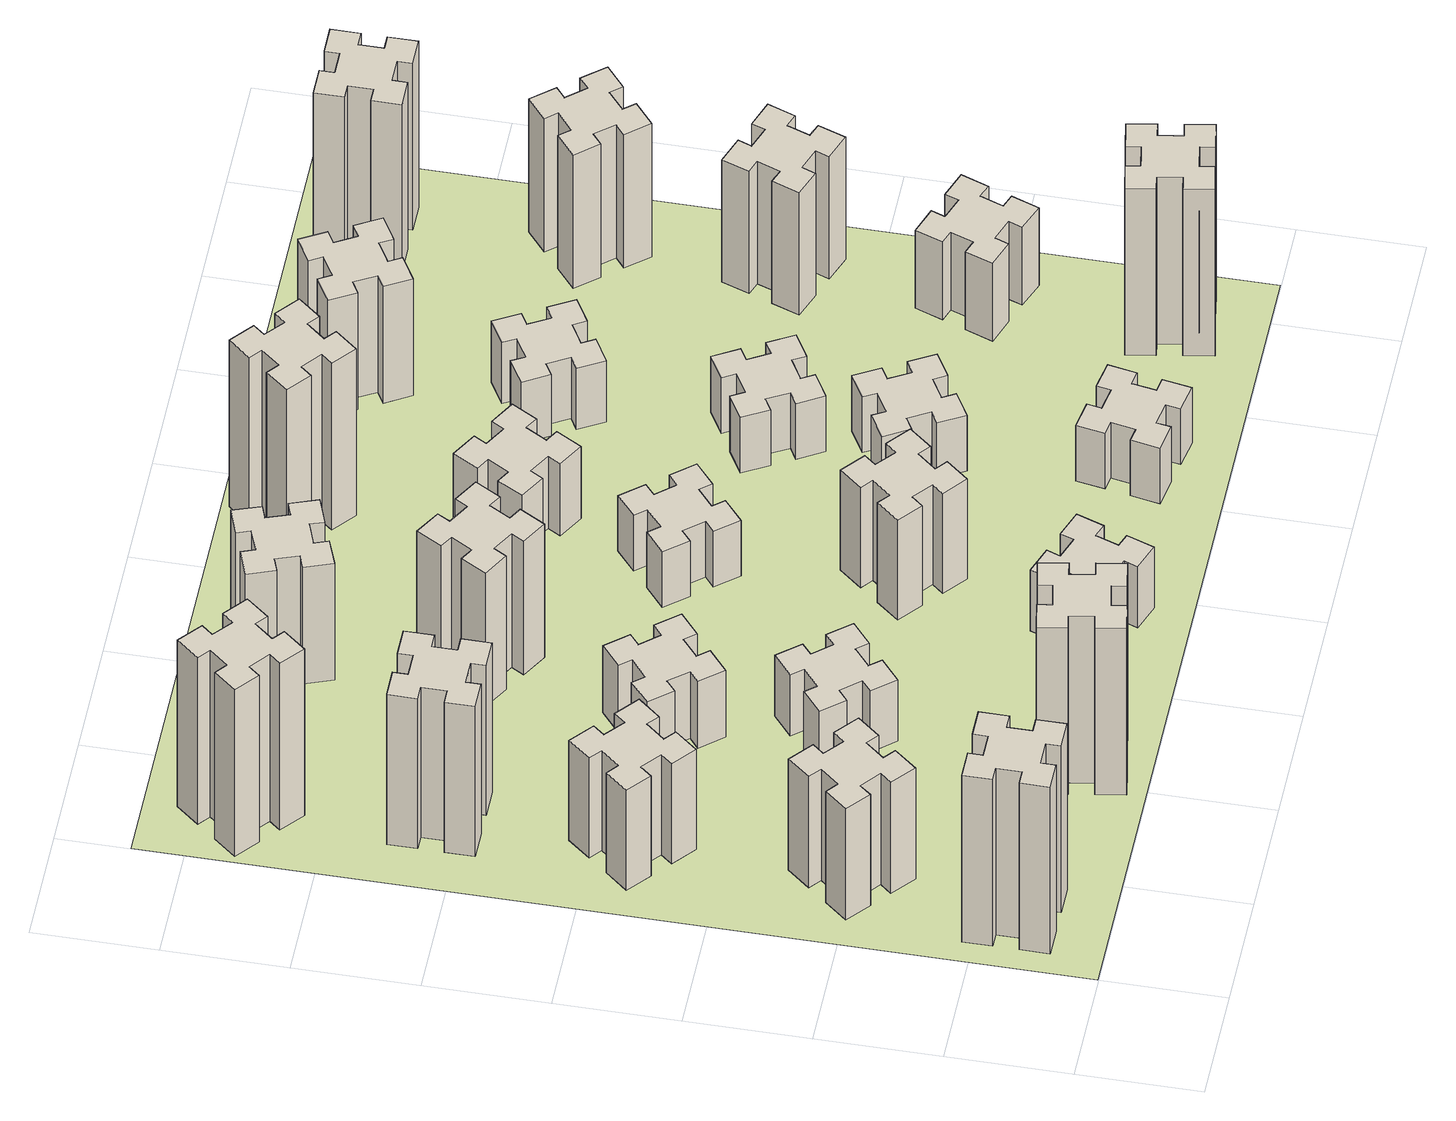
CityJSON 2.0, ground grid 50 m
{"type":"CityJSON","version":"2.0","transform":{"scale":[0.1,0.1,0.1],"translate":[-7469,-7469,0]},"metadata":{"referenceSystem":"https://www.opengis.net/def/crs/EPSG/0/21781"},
"CityObjects":{
"building1":{"type":"Building","attributes":{"class":"1000","function":"1000","usage":"1000","yearOfConstruction":2016,"roofType":"1000","measuredHeight":90,"storeysAboveGround":30,"storeysBelowGround":0},"geometry":[{"type":"Solid","lod":"1","boundaries":[[[[0,1,2,3,4,5,6,7,8,9,10,11,12,13,14,15,16,17,18,19]],[[17,16,20,21]],[[16,15,22,20]],[[15,14,23,22]],[[14,13,24,23]],[[13,12,25,24]],[[12,11,26,25]],[[11,10,27,26]],[[10,9,28,27]],[[9,8,29,28]],[[8,7,30,29]],[[7,6,31,30]],[[6,5,32,31]],[[5,4,33,32]],[[4,3,34,33]],[[3,2,35,34]],[[2,1,36,35]],[[1,0,37,36]],[[0,19,38,37]],[[19,18,39,38]],[[18,17,21,39]],[[24,25,26,27,28,29,30,31,32,33,34,35,36,37,38,39,21,20,22,23]]]]}]},
"building2":{"type":"Building","attributes":{"class":"1000","function":"1000","usage":"1000","yearOfConstruction":2016,"roofType":"1000","measuredHeight":60,"storeysAboveGround":30,"storeysBelowGround":0},"geometry":[{"type":"Solid","lod":"1","boundaries":[[[[40,41,42,43,44,45,46,47,48,49,50,51,52,53,54,55,56,57,58,59]],[[57,56,60,61]],[[56,55,62,60]],[[55,54,63,62]],[[54,53,64,63]],[[53,52,65,64]],[[52,51,66,65]],[[51,50,67,66]],[[50,49,68,67]],[[49,48,69,68]],[[48,47,70,69]],[[47,46,71,70]],[[46,45,72,71]],[[45,44,73,72]],[[44,43,74,73]],[[43,42,75,74]],[[42,41,76,75]],[[41,40,77,76]],[[40,59,78,77]],[[59,58,79,78]],[[58,57,61,79]],[[64,65,66,67,68,69,70,71,72,73,74,75,76,77,78,79,61,60,62,63]]]]}]},
"building3":{"type":"Building","attributes":{"class":"1000","function":"1000","usage":"1000","yearOfConstruction":2016,"roofType":"1000","measuredHeight":54,"storeysAboveGround":30,"storeysBelowGround":0},"geometry":[{"type":"Solid","lod":"1","boundaries":[[[[80,81,82,83,84,85,86,87,88,89,90,91,92,93,94,95,96,97,98,99]],[[97,96,100,101]],[[96,95,102,100]],[[95,94,103,102]],[[94,93,104,103]],[[93,92,105,104]],[[92,91,106,105]],[[91,90,107,106]],[[90,89,108,107]],[[89,88,109,108]],[[88,87,110,109]],[[87,86,111,110]],[[86,85,112,111]],[[85,84,113,112]],[[84,83,114,113]],[[83,82,115,114]],[[82,81,116,115]],[[81,80,117,116]],[[80,99,118,117]],[[99,98,119,118]],[[98,97,101,119]],[[104,105,106,107,108,109,110,111,112,113,114,115,116,117,118,119,101,100,102,103]]]]}]},
"building4":{"type":"Building","attributes":{"class":"1000","function":"1000","usage":"1000","yearOfConstruction":2016,"roofType":"1000","measuredHeight":81,"storeysAboveGround":30,"storeysBelowGround":0},"geometry":[{"type":"Solid","lod":"1","boundaries":[[[[120,121,122,123,124,125,126,127,128,129,130,131,132,133,134,135,136,137,138,139]],[[137,136,140,141]],[[136,135,142,140]],[[135,134,143,142]],[[134,133,144,143]],[[133,132,145,144]],[[132,131,146,145]],[[131,130,147,146]],[[130,129,148,147]],[[129,128,149,148]],[[128,127,150,149]],[[127,126,151,150]],[[126,125,152,151]],[[125,124,153,152]],[[124,123,154,153]],[[123,122,155,154]],[[122,121,156,155]],[[121,120,157,156]],[[120,139,158,157]],[[139,138,159,158]],[[138,137,141,159]],[[144,145,146,147,148,149,150,151,152,153,154,155,156,157,158,159,141,140,142,143]]]]}]},
"building5":{"type":"Building","attributes":{"class":"1000","function":"1000","usage":"1000","yearOfConstruction":2016,"roofType":"1000","measuredHeight":90,"storeysAboveGround":30,"storeysBelowGround":0},"geometry":[{"type":"Solid","lod":"1","boundaries":[[[[160,161,162,163,164,165,166,167,168,169,170,171,172,173,174,175,176,177,178,179]],[[177,176,180,181]],[[176,175,182,180]],[[175,174,183,182]],[[174,173,184,183]],[[173,172,185,184]],[[172,171,186,185]],[[171,170,187,186]],[[170,169,188,187]],[[169,168,189,188]],[[168,167,190,189]],[[167,166,191,190]],[[166,165,192,191]],[[165,164,193,192]],[[164,163,194,193]],[[163,162,195,194]],[[162,161,196,195]],[[161,160,197,196]],[[160,179,198,197]],[[179,178,199,198]],[[178,177,181,199]],[[184,185,186,187,188,189,190,191,192,193,194,195,196,197,198,199,181,180,182,183]]]]}]},
"building6":{"type":"Building","attributes":{"class":"1000","function":"1000","usage":"1000","yearOfConstruction":2016,"roofType":"1000","measuredHeight":90,"storeysAboveGround":30,"storeysBelowGround":0},"geometry":[{"type":"Solid","lod":"1","boundaries":[[[[200,201,202,203,204,205,206,207,208,209,210,211,212,213,214,215,216,217,218,219]],[[217,216,220,221]],[[216,215,222,220]],[[215,214,223,222]],[[214,213,224,223]],[[213,212,225,224]],[[212,211,226,225]],[[211,210,227,226]],[[210,209,228,227]],[[209,208,229,228]],[[208,207,230,229]],[[207,206,231,230]],[[206,205,232,231]],[[205,204,233,232]],[[204,203,234,233]],[[203,202,235,234]],[[202,201,236,235]],[[201,200,237,236]],[[200,219,238,237]],[[219,218,239,238]],[[218,217,221,239]],[[224,225,226,227,228,229,230,231,232,233,234,235,236,237,238,239,221,220,222,223]]]]}]},
"building7":{"type":"Building","attributes":{"class":"1000","function":"1000","usage":"1000","yearOfConstruction":2016,"roofType":"1000","measuredHeight":33,"storeysAboveGround":30,"storeysBelowGround":0},"geometry":[{"type":"Solid","lod":"1","boundaries":[[[[240,241,242,243,244,245,246,247,248,249,250,251,252,253,254,255,256,257,258,259]],[[257,256,260,261]],[[256,255,262,260]],[[255,254,263,262]],[[254,253,264,263]],[[253,252,265,264]],[[252,251,266,265]],[[251,250,267,266]],[[250,249,268,267]],[[249,248,269,268]],[[248,247,270,269]],[[247,246,271,270]],[[246,245,272,271]],[[245,244,273,272]],[[244,243,274,273]],[[243,242,275,274]],[[242,241,276,275]],[[241,240,277,276]],[[240,259,278,277]],[[259,258,279,278]],[[258,257,261,279]],[[264,265,266,267,268,269,270,271,272,273,274,275,276,277,278,279,261,260,262,263]]]]}]},
"building8":{"type":"Building","attributes":{"class":"1000","function":"1000","usage":"1000","yearOfConstruction":2016,"roofType":"1000","measuredHeight":36,"storeysAboveGround":30,"storeysBelowGround":0},"geometry":[{"type":"Solid","lod":"1","boundaries":[[[[280,281,282,283,284,285,286,287,288,289,290,291,292,293,294,295,296,297,298,299]],[[297,296,300,301]],[[296,295,302,300]],[[295,294,303,302]],[[294,293,304,303]],[[293,292,305,304]],[[292,291,306,305]],[[291,290,307,306]],[[290,289,308,307]],[[289,288,309,308]],[[288,287,310,309]],[[287,286,311,310]],[[286,285,312,311]],[[285,284,313,312]],[[284,283,314,313]],[[283,282,315,314]],[[282,281,316,315]],[[281,280,317,316]],[[280,299,318,317]],[[299,298,319,318]],[[298,297,301,319]],[[304,305,306,307,308,309,310,311,312,313,314,315,316,317,318,319,301,300,302,303]]]]}]},
"building9":{"type":"Building","attributes":{"class":"1000","function":"1000","usage":"1000","yearOfConstruction":2016,"roofType":"1000","measuredHeight":33,"storeysAboveGround":30,"storeysBelowGround":0},"geometry":[{"type":"Solid","lod":"1","boundaries":[[[[320,321,322,323,324,325,326,327,328,329,330,331,332,333,334,335,336,337,338,339]],[[337,336,340,341]],[[336,335,342,340]],[[335,334,343,342]],[[334,333,344,343]],[[333,332,345,344]],[[332,331,346,345]],[[331,330,347,346]],[[330,329,348,347]],[[329,328,349,348]],[[328,327,350,349]],[[327,326,351,350]],[[326,325,352,351]],[[325,324,353,352]],[[324,323,354,353]],[[323,322,355,354]],[[322,321,356,355]],[[321,320,357,356]],[[320,339,358,357]],[[339,338,359,358]],[[338,337,341,359]],[[344,345,346,347,348,349,350,351,352,353,354,355,356,357,358,359,341,340,342,343]]]]}]},
"building10":{"type":"Building","attributes":{"class":"1000","function":"1000","usage":"1000","yearOfConstruction":2016,"roofType":"1000","measuredHeight":72,"storeysAboveGround":30,"storeysBelowGround":0},"geometry":[{"type":"Solid","lod":"1","boundaries":[[[[360,361,362,363,364,365,366,367,368,369,370,371,372,373,374,375,376,377,378,379]],[[377,376,380,381]],[[376,375,382,380]],[[375,374,383,382]],[[374,373,384,383]],[[373,372,385,384]],[[372,371,386,385]],[[371,370,387,386]],[[370,369,388,387]],[[369,368,389,388]],[[368,367,390,389]],[[367,366,391,390]],[[366,365,392,391]],[[365,364,393,392]],[[364,363,394,393]],[[363,362,395,394]],[[362,361,396,395]],[[361,360,397,396]],[[360,379,398,397]],[[379,378,399,398]],[[378,377,381,399]],[[384,385,386,387,388,389,390,391,392,393,394,395,396,397,398,399,381,380,382,383]]]]}]},
"building11":{"type":"Building","attributes":{"class":"1000","function":"1000","usage":"1000","yearOfConstruction":2016,"roofType":"1000","measuredHeight":63,"storeysAboveGround":30,"storeysBelowGround":0},"geometry":[{"type":"Solid","lod":"1","boundaries":[[[[400,401,402,403,404,405,406,407,408,409,410,411,412,413,414,415,416,417,418,419]],[[417,416,420,421]],[[416,415,422,420]],[[415,414,423,422]],[[414,413,424,423]],[[413,412,425,424]],[[412,411,426,425]],[[411,410,427,426]],[[410,409,428,427]],[[409,408,429,428]],[[408,407,430,429]],[[407,406,431,430]],[[406,405,432,431]],[[405,404,433,432]],[[404,403,434,433]],[[403,402,435,434]],[[402,401,436,435]],[[401,400,437,436]],[[400,419,438,437]],[[419,418,439,438]],[[418,417,421,439]],[[424,425,426,427,428,429,430,431,432,433,434,435,436,437,438,439,421,420,422,423]]]]}]},
"building12":{"type":"Building","attributes":{"class":"1000","function":"1000","usage":"1000","yearOfConstruction":2016,"roofType":"1000","measuredHeight":54,"storeysAboveGround":30,"storeysBelowGround":0},"geometry":[{"type":"Solid","lod":"1","boundaries":[[[[440,441,442,443,444,445,446,447,448,449,450,451,452,453,454,455,456,457,458,459]],[[457,456,460,461]],[[456,455,462,460]],[[455,454,463,462]],[[454,453,464,463]],[[453,452,465,464]],[[452,451,466,465]],[[451,450,467,466]],[[450,449,468,467]],[[449,448,469,468]],[[448,447,470,469]],[[447,446,471,470]],[[446,445,472,471]],[[445,444,473,472]],[[444,443,474,473]],[[443,442,475,474]],[[442,441,476,475]],[[441,440,477,476]],[[440,459,478,477]],[[459,458,479,478]],[[458,457,461,479]],[[464,465,466,467,468,469,470,471,472,473,474,475,476,477,478,479,461,460,462,463]]]]}]},
"building13":{"type":"Building","attributes":{"class":"1000","function":"1000","usage":"1000","yearOfConstruction":2016,"roofType":"1000","measuredHeight":30,"storeysAboveGround":30,"storeysBelowGround":0},"geometry":[{"type":"Solid","lod":"1","boundaries":[[[[480,481,482,483,484,485,486,487,488,489,490,491,492,493,494,495,496,497,498,499]],[[497,496,500,501]],[[496,495,502,500]],[[495,494,503,502]],[[494,493,504,503]],[[493,492,505,504]],[[492,491,506,505]],[[491,490,507,506]],[[490,489,508,507]],[[489,488,509,508]],[[488,487,510,509]],[[487,486,511,510]],[[486,485,512,511]],[[485,484,513,512]],[[484,483,514,513]],[[483,482,515,514]],[[482,481,516,515]],[[481,480,517,516]],[[480,499,518,517]],[[499,498,519,518]],[[498,497,501,519]],[[504,505,506,507,508,509,510,511,512,513,514,515,516,517,518,519,501,500,502,503]]]]}]},
"building14":{"type":"Building","attributes":{"class":"1000","function":"1000","usage":"1000","yearOfConstruction":2016,"roofType":"1000","measuredHeight":39,"storeysAboveGround":30,"storeysBelowGround":0},"geometry":[{"type":"Solid","lod":"1","boundaries":[[[[520,521,522,523,524,525,526,527,528,529,530,531,532,533,534,535,536,537,538,539]],[[537,536,540,541]],[[536,535,542,540]],[[535,534,543,542]],[[534,533,544,543]],[[533,532,545,544]],[[532,531,546,545]],[[531,530,547,546]],[[530,529,548,547]],[[529,528,549,548]],[[528,527,550,549]],[[527,526,551,550]],[[526,525,552,551]],[[525,524,553,552]],[[524,523,554,553]],[[523,522,555,554]],[[522,521,556,555]],[[521,520,557,556]],[[520,539,558,557]],[[539,538,559,558]],[[538,537,541,559]],[[544,545,546,547,548,549,550,551,552,553,554,555,556,557,558,559,541,540,542,543]]]]}]},
"building15":{"type":"Building","attributes":{"class":"1000","function":"1000","usage":"1000","yearOfConstruction":2016,"roofType":"1000","measuredHeight":30,"storeysAboveGround":30,"storeysBelowGround":0},"geometry":[{"type":"Solid","lod":"1","boundaries":[[[[560,561,562,563,564,565,566,567,568,569,570,571,572,573,574,575,576,577,578,579]],[[577,576,580,581]],[[576,575,582,580]],[[575,574,583,582]],[[574,573,584,583]],[[573,572,585,584]],[[572,571,586,585]],[[571,570,587,586]],[[570,569,588,587]],[[569,568,589,588]],[[568,567,590,589]],[[567,566,591,590]],[[566,565,592,591]],[[565,564,593,592]],[[564,563,594,593]],[[563,562,595,594]],[[562,561,596,595]],[[561,560,597,596]],[[560,579,598,597]],[[579,578,599,598]],[[578,577,581,599]],[[584,585,586,587,588,589,590,591,592,593,594,595,596,597,598,599,581,580,582,583]]]]}]},
"building16":{"type":"Building","attributes":{"class":"1000","function":"1000","usage":"1000","yearOfConstruction":2016,"roofType":"1000","measuredHeight":90,"storeysAboveGround":30,"storeysBelowGround":0},"geometry":[{"type":"Solid","lod":"1","boundaries":[[[[600,601,602,603,604,605,606,607,608,609,610,611,612,613,614,615,616,617,618,619]],[[617,616,620,621]],[[616,615,622,620]],[[615,614,623,622]],[[614,613,624,623]],[[613,612,625,624]],[[612,611,626,625]],[[611,610,627,626]],[[610,609,628,627]],[[609,608,629,628]],[[608,607,630,629]],[[607,606,631,630]],[[606,605,632,631]],[[605,604,633,632]],[[604,603,634,633]],[[603,602,635,634]],[[602,601,636,635]],[[601,600,637,636]],[[600,619,638,637]],[[619,618,639,638]],[[618,617,621,639]],[[624,625,626,627,628,629,630,631,632,633,634,635,636,637,638,639,621,620,622,623]]]]}]},
"building17":{"type":"Building","attributes":{"class":"1000","function":"1000","usage":"1000","yearOfConstruction":2016,"roofType":"1000","measuredHeight":30,"storeysAboveGround":30,"storeysBelowGround":0},"geometry":[{"type":"Solid","lod":"1","boundaries":[[[[640,641,642,643,644,645,646,647,648,649,650,651,652,653,654,655,656,657,658,659]],[[657,656,660,661]],[[656,655,662,660]],[[655,654,663,662]],[[654,653,664,663]],[[653,652,665,664]],[[652,651,666,665]],[[651,650,667,666]],[[650,649,668,667]],[[649,648,669,668]],[[648,647,670,669]],[[647,646,671,670]],[[646,645,672,671]],[[645,644,673,672]],[[644,643,674,673]],[[643,642,675,674]],[[642,641,676,675]],[[641,640,677,676]],[[640,659,678,677]],[[659,658,679,678]],[[658,657,661,679]],[[664,665,666,667,668,669,670,671,672,673,674,675,676,677,678,679,661,660,662,663]]]]}]},
"building18":{"type":"Building","attributes":{"class":"1000","function":"1000","usage":"1000","yearOfConstruction":2016,"roofType":"1000","measuredHeight":30,"storeysAboveGround":30,"storeysBelowGround":0},"geometry":[{"type":"Solid","lod":"1","boundaries":[[[[680,681,682,683,684,685,686,687,688,689,690,691,692,693,694,695,696,697,698,699]],[[697,696,700,701]],[[696,695,702,700]],[[695,694,703,702]],[[694,693,704,703]],[[693,692,705,704]],[[692,691,706,705]],[[691,690,707,706]],[[690,689,708,707]],[[689,688,709,708]],[[688,687,710,709]],[[687,686,711,710]],[[686,685,712,711]],[[685,684,713,712]],[[684,683,714,713]],[[683,682,715,714]],[[682,681,716,715]],[[681,680,717,716]],[[680,699,718,717]],[[699,698,719,718]],[[698,697,701,719]],[[704,705,706,707,708,709,710,711,712,713,714,715,716,717,718,719,701,700,702,703]]]]}]},
"building19":{"type":"Building","attributes":{"class":"1000","function":"1000","usage":"1000","yearOfConstruction":2016,"roofType":"1000","measuredHeight":33,"storeysAboveGround":30,"storeysBelowGround":0},"geometry":[{"type":"Solid","lod":"1","boundaries":[[[[720,721,722,723,724,725,726,727,728,729,730,731,732,733,734,735,736,737,738,739]],[[737,736,740,741]],[[736,735,742,740]],[[735,734,743,742]],[[734,733,744,743]],[[733,732,745,744]],[[732,731,746,745]],[[731,730,747,746]],[[730,729,748,747]],[[729,728,749,748]],[[728,727,750,749]],[[727,726,751,750]],[[726,725,752,751]],[[725,724,753,752]],[[724,723,754,753]],[[723,722,755,754]],[[722,721,756,755]],[[721,720,757,756]],[[720,739,758,757]],[[739,738,759,758]],[[738,737,741,759]],[[744,745,746,747,748,749,750,751,752,753,754,755,756,757,758,759,741,740,742,743]]]]}]},
"building20":{"type":"Building","attributes":{"class":"1000","function":"1000","usage":"1000","yearOfConstruction":2016,"roofType":"1000","measuredHeight":90,"storeysAboveGround":30,"storeysBelowGround":0},"geometry":[{"type":"Solid","lod":"1","boundaries":[[[[760,761,762,763,764,765,766,767,768,769,770,771,772,773,774,775,776,777,778,779]],[[777,776,780,781]],[[776,775,782,780]],[[775,774,783,782]],[[774,773,784,783]],[[773,772,785,784]],[[772,771,786,785]],[[771,770,787,786]],[[770,769,788,787]],[[769,768,789,788]],[[768,767,790,789]],[[767,766,791,790]],[[766,765,792,791]],[[765,764,793,792]],[[764,763,794,793]],[[763,762,795,794]],[[762,761,796,795]],[[761,760,797,796]],[[760,779,798,797]],[[779,778,799,798]],[[778,777,781,799]],[[784,785,786,787,788,789,790,791,792,793,794,795,796,797,798,799,781,780,782,783]]]]}]},
"building21":{"type":"Building","attributes":{"class":"1000","function":"1000","usage":"1000","yearOfConstruction":2016,"roofType":"1000","measuredHeight":63,"storeysAboveGround":30,"storeysBelowGround":0},"geometry":[{"type":"Solid","lod":"1","boundaries":[[[[800,801,802,803,804,805,806,807,808,809,810,811,812,813,814,815,816,817,818,819]],[[817,816,820,821]],[[816,815,822,820]],[[815,814,823,822]],[[814,813,824,823]],[[813,812,825,824]],[[812,811,826,825]],[[811,810,827,826]],[[810,809,828,827]],[[809,808,829,828]],[[808,807,830,829]],[[807,806,831,830]],[[806,805,832,831]],[[805,804,833,832]],[[804,803,834,833]],[[803,802,835,834]],[[802,801,836,835]],[[801,800,837,836]],[[800,819,838,837]],[[819,818,839,838]],[[818,817,821,839]],[[824,825,826,827,828,829,830,831,832,833,834,835,836,837,838,839,821,820,822,823]]]]}]},
"building22":{"type":"Building","attributes":{"class":"1000","function":"1000","usage":"1000","yearOfConstruction":2016,"roofType":"1000","measuredHeight":42,"storeysAboveGround":30,"storeysBelowGround":0},"geometry":[{"type":"Solid","lod":"1","boundaries":[[[[840,841,842,843,844,845,846,847,848,849,850,851,852,853,854,855,856,857,858,859]],[[857,856,860,861]],[[856,855,862,860]],[[855,854,863,862]],[[854,853,864,863]],[[853,852,865,864]],[[852,851,866,865]],[[851,850,867,866]],[[850,849,868,867]],[[849,848,869,868]],[[848,847,870,869]],[[847,846,871,870]],[[846,845,872,871]],[[845,844,873,872]],[[844,843,874,873]],[[843,842,875,874]],[[842,841,876,875]],[[841,840,877,876]],[[840,859,878,877]],[[859,858,879,878]],[[858,857,861,879]],[[864,865,866,867,868,869,870,871,872,873,874,875,876,877,878,879,861,860,862,863]]]]}]},
"building23":{"type":"Building","attributes":{"class":"1000","function":"1000","usage":"1000","yearOfConstruction":2016,"roofType":"1000","measuredHeight":66,"storeysAboveGround":30,"storeysBelowGround":0},"geometry":[{"type":"Solid","lod":"1","boundaries":[[[[880,881,882,883,884,885,886,887,888,889,890,891,892,893,894,895,896,897,898,899]],[[897,896,900,901]],[[896,895,902,900]],[[895,894,903,902]],[[894,893,904,903]],[[893,892,905,904]],[[892,891,906,905]],[[891,890,907,906]],[[890,889,908,907]],[[889,888,909,908]],[[888,887,910,909]],[[887,886,911,910]],[[886,885,912,911]],[[885,884,913,912]],[[884,883,914,913]],[[883,882,915,914]],[[882,881,916,915]],[[881,880,917,916]],[[880,899,918,917]],[[899,898,919,918]],[[898,897,901,919]],[[904,905,906,907,908,909,910,911,912,913,914,915,916,917,918,919,901,900,902,903]]]]}]},
"building24":{"type":"Building","attributes":{"class":"1000","function":"1000","usage":"1000","yearOfConstruction":2016,"roofType":"1000","measuredHeight":72,"storeysAboveGround":30,"storeysBelowGround":0},"geometry":[{"type":"Solid","lod":"1","boundaries":[[[[920,921,922,923,924,925,926,927,928,929,930,931,932,933,934,935,936,937,938,939]],[[937,936,940,941]],[[936,935,942,940]],[[935,934,943,942]],[[934,933,944,943]],[[933,932,945,944]],[[932,931,946,945]],[[931,930,947,946]],[[930,929,948,947]],[[929,928,949,948]],[[928,927,950,949]],[[927,926,951,950]],[[926,925,952,951]],[[925,924,953,952]],[[924,923,954,953]],[[923,922,955,954]],[[922,921,956,955]],[[921,920,957,956]],[[920,939,958,957]],[[939,938,959,958]],[[938,937,941,959]],[[944,945,946,947,948,949,950,951,952,953,954,955,956,957,958,959,941,940,942,943]]]]}]},
"building25":{"type":"Building","attributes":{"class":"1000","function":"1000","usage":"1000","yearOfConstruction":2016,"roofType":"1000","measuredHeight":90,"storeysAboveGround":30,"storeysBelowGround":0},"geometry":[{"type":"Solid","lod":"1","boundaries":[[[[960,961,962,963,964,965,966,967,968,969,970,971,972,973,974,975,976,977,978,979]],[[977,976,980,981]],[[976,975,982,980]],[[975,974,983,982]],[[974,973,984,983]],[[973,972,985,984]],[[972,971,986,985]],[[971,970,987,986]],[[970,969,988,987]],[[969,968,989,988]],[[968,967,990,989]],[[967,966,991,990]],[[966,965,992,991]],[[965,964,993,992]],[[964,963,994,993]],[[963,962,995,994]],[[962,961,996,995]],[[961,960,997,996]],[[960,979,998,997]],[[979,978,999,998]],[[978,977,981,999]],[[984,985,986,987,988,989,990,991,992,993,994,995,996,997,998,999,981,980,982,983]]]]}]},
"landuse1":{"type":"LandUse","attributes":{"name":"plot1","function":"1010"},"geometry":[{"type":"MultiSurface","lod":"1","boundaries":[[[1000,1001,1002,1003]]]}]}
},
"vertices":[
[165,425,0],[165,325,0],[105,325,0],[105,205,0],[225,205,0],[225,265,0],[325,265,0],[325,205,0],[445,205,0],[445,325,0],[385,325,0],[385,425,0],[445,425,0],[445,545,0],[325,545,0],[325,485,0],[225,485,0],[225,545,0],[105,545,0],[105,425,0],[225,485,900],[225,545,900],[325,485,900],[325,545,900],[445,545,900],[445,425,900],[385,425,900],[385,325,900],[445,325,900],[445,205,900],[325,205,900],[325,265,900],[225,265,900],[225,205,900],[105,205,900],[105,325,900],[165,325,900],[165,425,900],[105,425,900],[105,545,900],
[484,1067,0],[408,1132,0],[446,1178,0],[354,1255,0],[277,1163,0],[323,1124,0],[259,1048,0],[213,1086,0],[136,994,0],[228,917,0],[266,963,0],[343,899,0],[304,853,0],[396,776,0],[473,868,0],[427,906,0],[492,983,0],[538,944,0],[615,1036,0],[523,1113,0],[492,983,600],[538,944,600],[427,906,600],[473,868,600],[396,776,600],[304,853,600],[343,899,600],[266,963,600],[228,917,600],[136,994,600],[213,1086,600],[259,1048,600],[323,1124,600],[277,1163,600],[354,1255,600],[446,1178,600],[408,1132,600],[484,1067,600],[523,1113,600],[615,1036,600],
[484,1907,0],[408,1972,0],[446,2018,0],[354,2095,0],[277,2003,0],[323,1964,0],[259,1888,0],[213,1926,0],[136,1834,0],[228,1757,0],[266,1803,0],[343,1739,0],[304,1693,0],[396,1616,0],[473,1708,0],[427,1746,0],[492,1823,0],[538,1784,0],[615,1876,0],[523,1953,0],[492,1823,540],[538,1784,540],[427,1746,540],[473,1708,540],[396,1616,540],[304,1693,540],[343,1739,540],[266,1803,540],[228,1757,540],[136,1834,540],[213,1926,540],[259,1888,540],[323,1964,540],[277,2003,540],[354,2095,540],[446,2018,540],[408,1972,540],[484,1907,540],[523,1953,540],[615,1876,540],
[485,2545,0],[485,2645,0],[545,2645,0],[545,2765,0],[425,2765,0],[425,2705,0],[325,2705,0],[325,2765,0],[205,2765,0],[205,2645,0],[265,2645,0],[265,2545,0],[205,2545,0],[205,2425,0],[325,2425,0],[325,2485,0],[425,2485,0],[425,2425,0],[545,2425,0],[545,2545,0],[425,2485,810],[425,2425,810],[325,2485,810],[325,2425,810],[205,2425,810],[205,2545,810],[265,2545,810],[265,2645,810],[205,2645,810],[205,2765,810],[325,2765,810],[325,2705,810],[425,2705,810],[425,2765,810],[545,2765,810],[545,2645,810],[485,2645,810],[485,2545,810],[545,2545,810],[545,2425,810],
[1085,158,0],[1184,176,0],[1194,117,0],[1312,137,0],[1291,256,0],[1232,245,0],[1215,344,0],[1274,354,0],[1253,472,0],[1135,451,0],[1145,392,0],[1047,375,0],[1037,434,0],[918,413,0],[939,295,0],[998,305,0],[1016,207,0],[957,197,0],[977,78,0],[1096,99,0],[1016,207,900],[957,197,900],[998,305,900],[939,295,900],[918,413,900],[1037,434,900],[1047,375,900],[1145,392,900],[1135,451,900],[1253,472,900],[1274,354,900],[1215,344,900],[1232,245,900],[1291,256,900],[1312,137,900],[1194,117,900],[1184,176,900],[1085,158,900],[1096,99,900],[977,78,900],
[384,3387,0],[308,3452,0],[346,3498,0],[254,3575,0],[177,3483,0],[223,3444,0],[159,3368,0],[113,3406,0],[36,3314,0],[128,3237,0],[166,3283,0],[243,3219,0],[204,3173,0],[296,3096,0],[373,3188,0],[327,3226,0],[392,3303,0],[438,3264,0],[515,3356,0],[423,3433,0],[392,3303,900],[438,3264,900],[327,3226,900],[373,3188,900],[296,3096,900],[204,3173,900],[243,3219,900],[166,3283,900],[128,3237,900],[36,3314,900],[113,3406,900],[159,3368,900],[223,3444,900],[177,3483,900],[254,3575,900],[346,3498,900],[308,3452,900],[384,3387,900],[423,3433,900],[515,3356,900],
[1083,1332,0],[1006,1267,0],[968,1313,0],[876,1236,0],[953,1144,0],[999,1183,0],[1063,1106,0],[1017,1068,0],[1094,976,0],[1186,1053,0],[1148,1099,0],[1224,1163,0],[1263,1117,0],[1355,1194,0],[1278,1286,0],[1232,1248,0],[1167,1324,0],[1213,1363,0],[1136,1455,0],[1044,1378,0],[1167,1324,330],[1213,1363,330],[1232,1248,330],[1278,1286,330],[1355,1194,330],[1263,1117,330],[1224,1163,330],[1148,1099,330],[1186,1053,330],[1094,976,330],[1017,1068,330],[1063,1106,330],[999,1183,330],[953,1144,330],[876,1236,330],[968,1313,330],[1006,1267,330],[1083,1332,330],[1044,1378,330],[1136,1455,330],
[983,1972,0],[906,1907,0],[868,1953,0],[776,1876,0],[853,1784,0],[899,1823,0],[963,1746,0],[917,1708,0],[994,1616,0],[1086,1693,0],[1048,1739,0],[1124,1803,0],[1163,1757,0],[1255,1834,0],[1178,1926,0],[1132,1888,0],[1067,1964,0],[1113,2003,0],[1036,2095,0],[944,2018,0],[1067,1964,360],[1113,2003,360],[1132,1888,360],[1178,1926,360],[1255,1834,360],[1163,1757,360],[1124,1803,360],[1048,1739,360],[1086,1693,360],[994,1616,360],[917,1708,360],[963,1746,360],[899,1823,360],[853,1784,360],[776,1876,360],[868,1953,360],[906,1907,360],[983,1972,360],[944,2018,360],[1036,2095,360],
[1769,460,0],[1735,366,0],[1679,387,0],[1637,274,0],[1750,233,0],[1771,289,0],[1865,255,0],[1844,199,0],[1957,157,0],[1998,270,0],[1942,291,0],[1976,385,0],[2032,364,0],[2073,477,0],[1960,518,0],[1940,462,0],[1846,496,0],[1867,552,0],[1754,593,0],[1713,480,0],[1846,496,330],[1867,552,330],[1940,462,330],[1960,518,330],[2073,477,330],[2032,364,330],[1976,385,330],[1942,291,330],[1998,270,330],[1957,157,330],[1844,199,330],[1865,255,330],[1771,289,330],[1750,233,330],[1637,274,330],[1679,387,330],[1735,366,330],[1769,460,330],[1713,480,330],[1754,593,330],
[1314,2666,0],[1227,2716,0],[1257,2768,0],[1153,2828,0],[1093,2724,0],[1145,2694,0],[1095,2607,0],[1043,2637,0],[983,2533,0],[1087,2473,0],[1117,2525,0],[1204,2475,0],[1174,2423,0],[1278,2363,0],[1338,2467,0],[1286,2497,0],[1336,2584,0],[1388,2554,0],[1448,2658,0],[1344,2718,0],[1336,2584,720],[1388,2554,720],[1286,2497,720],[1338,2467,720],[1278,2363,720],[1174,2423,720],[1204,2475,720],[1117,2525,720],[1087,2473,720],[983,2533,720],[1043,2637,720],[1095,2607,720],[1145,2694,720],[1093,2724,720],[1153,2828,720],[1257,2768,720],[1227,2716,720],[1314,2666,720],[1344,2718,720],[1448,2658,720],
[1125,3456,0],[1031,3422,0],[1010,3478,0],[897,3437,0],[939,3324,0],[995,3345,0],[1029,3251,0],[973,3230,0],[1014,3117,0],[1127,3159,0],[1106,3215,0],[1200,3249,0],[1220,3193,0],[1333,3234,0],[1292,3347,0],[1236,3326,0],[1202,3420,0],[1258,3440,0],[1217,3553,0],[1104,3512,0],[1202,3420,630],[1258,3440,630],[1236,3326,630],[1292,3347,630],[1333,3234,630],[1220,3193,630],[1200,3249,630],[1106,3215,630],[1127,3159,630],[1014,3117,630],[973,3230,630],[1029,3251,630],[995,3345,630],[939,3324,630],[897,3437,630],[1010,3478,630],[1031,3422,630],[1125,3456,630],[1104,3512,630],[1217,3553,630],
[1903,1224,0],[1839,1148,0],[1793,1186,0],[1716,1094,0],[1808,1017,0],[1846,1063,0],[1923,999,0],[1884,953,0],[1976,876,0],[2053,968,0],[2007,1006,0],[2072,1083,0],[2118,1044,0],[2195,1136,0],[2103,1213,0],[2064,1167,0],[1988,1232,0],[2026,1278,0],[1934,1355,0],[1857,1263,0],[1988,1232,540],[2026,1278,540],[2064,1167,540],[2103,1213,540],[2195,1136,540],[2118,1044,540],[2072,1083,540],[2007,1006,540],[2053,968,540],[1976,876,540],[1884,953,540],[1923,999,540],[1846,1063,540],[1808,1017,540],[1716,1094,540],[1793,1186,540],[1839,1148,540],[1903,1224,540],[1857,1263,540],[1934,1355,540],
[1972,1988,0],[1907,2064,0],[1953,2103,0],[1876,2195,0],[1784,2118,0],[1823,2072,0],[1746,2007,0],[1708,2053,0],[1616,1976,0],[1693,1884,0],[1739,1923,0],[1803,1846,0],[1757,1808,0],[1834,1716,0],[1926,1793,0],[1888,1839,0],[1964,1903,0],[2003,1857,0],[2095,1934,0],[2018,2026,0],[1964,1903,300],[2003,1857,300],[1888,1839,300],[1926,1793,300],[1834,1716,300],[1757,1808,300],[1803,1846,300],[1739,1923,300],[1693,1884,300],[1616,1976,300],[1708,2053,300],[1746,2007,300],[1823,2072,300],[1784,2118,300],[1876,2195,300],[1953,2103,300],[1907,2064,300],[1972,1988,300],[2018,2026,300],[2095,1934,300],
[2026,2497,0],[2076,2584,0],[2128,2554,0],[2188,2658,0],[2084,2718,0],[2054,2666,0],[1967,2716,0],[1997,2768,0],[1893,2828,0],[1833,2724,0],[1885,2694,0],[1835,2607,0],[1783,2637,0],[1723,2533,0],[1827,2473,0],[1857,2525,0],[1944,2475,0],[1914,2423,0],[2018,2363,0],[2078,2467,0],[1944,2475,390],[1914,2423,390],[1857,2525,390],[1827,2473,390],[1723,2533,390],[1783,2637,390],[1835,2607,390],[1885,2694,390],[1833,2724,390],[1893,2828,390],[1997,2768,390],[1967,2716,390],[2054,2666,390],[2084,2718,390],[2188,2658,390],[2128,2554,390],[2076,2584,390],[2026,2497,390],[2078,2467,390],[2018,2363,390],
[2596,444,0],[2578,345,0],[2519,356,0],[2498,237,0],[2617,217,0],[2627,276,0],[2725,258,0],[2715,199,0],[2833,178,0],[2854,297,0],[2795,307,0],[2812,405,0],[2871,395,0],[2892,513,0],[2774,534,0],[2764,475,0],[2665,492,0],[2676,551,0],[2557,572,0],[2537,454,0],[2665,492,300],[2676,551,300],[2764,475,300],[2774,534,300],[2892,513,300],[2871,395,300],[2812,405,300],[2795,307,300],[2854,297,300],[2833,178,300],[2715,199,300],[2725,258,300],[2627,276,300],[2617,217,300],[2498,237,300],[2519,356,300],[2578,345,300],[2596,444,300],[2537,454,300],[2557,572,300],
[1746,3383,0],[1823,3319,0],[1784,3273,0],[1876,3196,0],[1953,3288,0],[1907,3326,0],[1972,3403,0],[2018,3364,0],[2095,3456,0],[2003,3533,0],[1964,3487,0],[1888,3552,0],[1926,3598,0],[1834,3675,0],[1757,3583,0],[1803,3544,0],[1739,3468,0],[1693,3506,0],[1616,3414,0],[1708,3337,0],[1739,3468,900],[1693,3506,900],[1803,3544,900],[1757,3583,900],[1834,3675,900],[1926,3598,900],[1888,3552,900],[1964,3487,900],[2003,3533,900],[2095,3456,900],[2018,3364,900],[1972,3403,900],[1907,3326,900],[1953,3288,900],[1876,3196,900],[1784,3273,900],[1823,3319,900],[1746,3383,900],[1708,3337,900],[1616,3414,900],
[2607,1095,0],[2694,1145,0],[2724,1093,0],[2828,1153,0],[2768,1257,0],[2716,1227,0],[2666,1314,0],[2718,1344,0],[2658,1448,0],[2554,1388,0],[2584,1336,0],[2497,1286,0],[2467,1338,0],[2363,1278,0],[2423,1174,0],[2475,1204,0],[2525,1117,0],[2473,1087,0],[2533,983,0],[2637,1043,0],[2525,1117,300],[2473,1087,300],[2475,1204,300],[2423,1174,300],[2363,1278,300],[2467,1338,300],[2497,1286,300],[2584,1336,300],[2554,1388,300],[2658,1448,300],[2718,1344,300],[2666,1314,300],[2716,1227,300],[2768,1257,300],[2828,1153,300],[2724,1093,300],[2694,1145,300],[2607,1095,300],[2637,1043,300],[2533,983,300],
[2475,1744,0],[2525,1657,0],[2473,1627,0],[2533,1523,0],[2637,1583,0],[2607,1635,0],[2694,1685,0],[2724,1633,0],[2828,1693,0],[2768,1797,0],[2716,1767,0],[2666,1854,0],[2718,1884,0],[2658,1988,0],[2554,1928,0],[2584,1876,0],[2497,1826,0],[2467,1878,0],[2363,1818,0],[2423,1714,0],[2497,1826,300],[2467,1878,300],[2584,1876,300],[2554,1928,300],[2658,1988,300],[2718,1884,300],[2666,1854,300],[2716,1767,300],[2768,1797,300],[2828,1693,300],[2724,1633,300],[2694,1685,300],[2607,1635,300],[2637,1583,300],[2533,1523,300],[2473,1627,300],[2525,1657,300],[2475,1744,300],[2423,1714,300],[2363,1818,300],
[2475,2584,0],[2525,2497,0],[2473,2467,0],[2533,2363,0],[2637,2423,0],[2607,2475,0],[2694,2525,0],[2724,2473,0],[2828,2533,0],[2768,2637,0],[2716,2607,0],[2666,2694,0],[2718,2724,0],[2658,2828,0],[2554,2768,0],[2584,2716,0],[2497,2666,0],[2467,2718,0],[2363,2658,0],[2423,2554,0],[2497,2666,330],[2467,2718,330],[2584,2716,330],[2554,2768,330],[2658,2828,330],[2718,2724,330],[2666,2694,330],[2716,2607,330],[2768,2637,330],[2828,2533,330],[2724,2473,330],[2694,2525,330],[2607,2475,330],[2637,2423,330],[2533,2363,330],[2473,2467,330],[2525,2497,330],[2475,2584,330],[2423,2554,330],[2363,2658,330],
[3465,492,0],[3367,475,0],[3357,534,0],[3238,513,0],[3259,395,0],[3318,405,0],[3336,307,0],[3277,297,0],[3297,178,0],[3416,199,0],[3405,258,0],[3504,276,0],[3514,217,0],[3632,237,0],[3611,356,0],[3552,345,0],[3535,444,0],[3594,454,0],[3573,572,0],[3455,551,0],[3535,444,900],[3594,454,900],[3552,345,900],[3611,356,900],[3632,237,900],[3514,217,900],[3504,276,900],[3405,258,900],[3416,199,900],[3297,178,900],[3277,297,900],[3336,307,900],[3318,405,900],[3259,395,900],[3238,513,900],[3357,534,900],[3367,475,900],[3465,492,900],[3455,551,900],[3573,572,900],
[2716,3347,0],[2666,3434,0],[2718,3464,0],[2658,3568,0],[2554,3508,0],[2584,3456,0],[2497,3406,0],[2467,3458,0],[2363,3398,0],[2423,3294,0],[2475,3324,0],[2525,3237,0],[2473,3207,0],[2533,3103,0],[2637,3163,0],[2607,3215,0],[2694,3265,0],[2724,3213,0],[2828,3273,0],[2768,3377,0],[2694,3265,630],[2724,3213,630],[2607,3215,630],[2637,3163,630],[2533,3103,630],[2473,3207,630],[2525,3237,630],[2475,3324,630],[2423,3294,630],[2363,3398,630],[2467,3458,630],[2497,3406,630],[2584,3456,630],[2554,3508,630],[2658,3568,630],[2718,3464,630],[2666,3434,630],[2716,3347,630],[2768,3377,630],[2828,3273,630],
[3351,1029,0],[3445,995,0],[3424,939,0],[3537,897,0],[3578,1010,0],[3522,1031,0],[3556,1125,0],[3612,1104,0],[3653,1217,0],[3540,1258,0],[3520,1202,0],[3426,1236,0],[3447,1292,0],[3334,1333,0],[3293,1220,0],[3349,1200,0],[3315,1106,0],[3259,1127,0],[3217,1014,0],[3330,973,0],[3315,1106,420],[3259,1127,420],[3349,1200,420],[3293,1220,420],[3334,1333,420],[3447,1292,420],[3426,1236,420],[3520,1202,420],[3540,1258,420],[3653,1217,420],[3612,1104,420],[3556,1125,420],[3522,1031,420],[3578,1010,420],[3537,897,420],[3424,939,420],[3445,995,420],[3351,1029,420],[3330,973,420],[3217,1014,420],
[3520,1942,0],[3426,1976,0],[3447,2032,0],[3334,2073,0],[3293,1960,0],[3349,1940,0],[3315,1846,0],[3259,1867,0],[3217,1754,0],[3330,1713,0],[3351,1769,0],[3445,1735,0],[3424,1679,0],[3537,1637,0],[3578,1750,0],[3522,1771,0],[3556,1865,0],[3612,1844,0],[3653,1957,0],[3540,1998,0],[3556,1865,660],[3612,1844,660],[3522,1771,660],[3578,1750,660],[3537,1637,660],[3424,1679,660],[3445,1735,660],[3351,1769,660],[3330,1713,660],[3217,1754,660],[3259,1867,660],[3315,1846,660],[3349,1940,660],[3293,1960,660],[3334,2073,660],[3447,2032,660],[3426,1976,660],[3520,1942,660],[3540,1998,660],[3653,1957,660],
[3319,2563,0],[3383,2486,0],[3337,2448,0],[3414,2356,0],[3506,2433,0],[3468,2479,0],[3544,2543,0],[3583,2497,0],[3675,2574,0],[3598,2666,0],[3552,2628,0],[3487,2704,0],[3533,2743,0],[3456,2835,0],[3364,2758,0],[3403,2712,0],[3326,2647,0],[3288,2693,0],[3196,2616,0],[3273,2524,0],[3326,2647,720],[3288,2693,720],[3403,2712,720],[3364,2758,720],[3456,2835,720],[3533,2743,720],[3487,2704,720],[3552,2628,720],[3598,2666,720],[3675,2574,720],[3583,2497,720],[3544,2543,720],[3468,2479,720],[3506,2433,720],[3414,2356,720],[3337,2448,720],[3383,2486,720],[3319,2563,720],[3273,2524,720],[3196,2616,720],
[3285,3325,0],[3385,3325,0],[3385,3265,0],[3505,3265,0],[3505,3385,0],[3445,3385,0],[3445,3485,0],[3505,3485,0],[3505,3605,0],[3385,3605,0],[3385,3545,0],[3285,3545,0],[3285,3605,0],[3165,3605,0],[3165,3485,0],[3225,3485,0],[3225,3385,0],[3165,3385,0],[3165,3265,0],[3285,3265,0],[3225,3385,900],[3165,3385,900],[3225,3485,900],[3165,3485,900],[3165,3605,900],[3285,3605,900],[3285,3545,900],[3385,3545,900],[3385,3605,900],[3505,3605,900],[3505,3485,900],[3445,3485,900],[3445,3385,900],[3505,3385,900],[3505,3265,900],[3385,3265,900],[3385,3325,900],[3285,3325,900],[3285,3265,900],[3165,3265,900],
[5,3705,0],[3705,3705,0],[3705,5,0],[5,5,0]
]}
